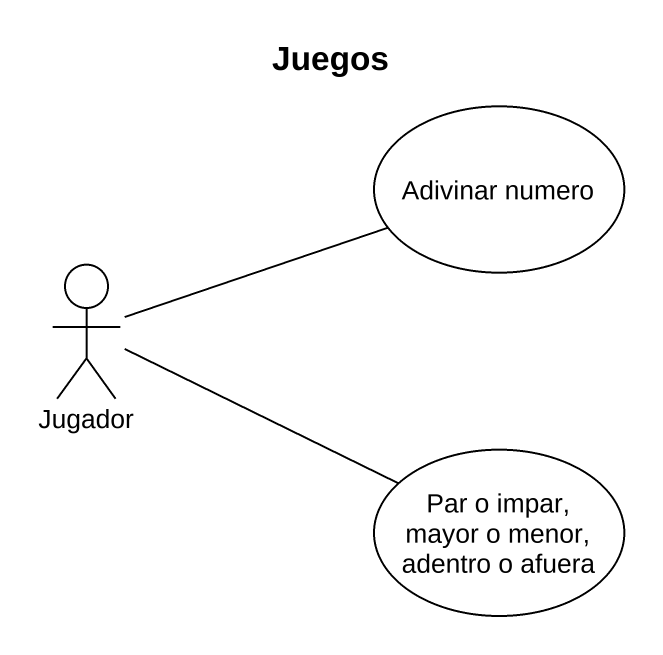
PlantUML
@startuml
title Juegos
usecase "Adivinar numero" as Adivinar_numero
actor Jugador
usecase "Par o impar, mayor o menor, adentro o afuera" as Par_o_impar_mayor_o_menor
Jugador -right- Adivinar_numero
Jugador -right- Par_o_impar_mayor_o_menor
@enduml
